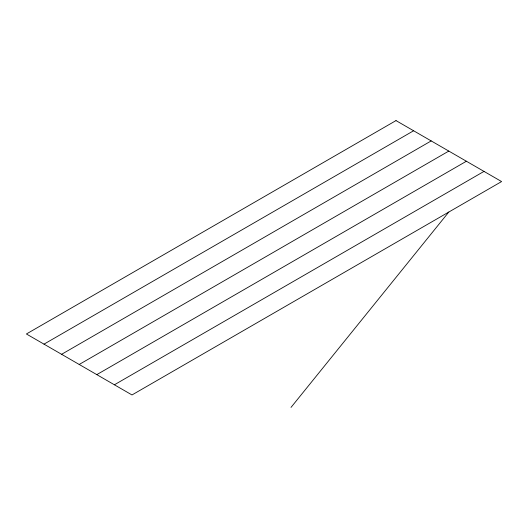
<?xml version="1.0" encoding="UTF-8"?>
<svg xmlns="http://www.w3.org/2000/svg" width="528" height="528" viewBox="0 0 528 528"><rect width="100%" height="100%" fill="white"/><g stroke="black" fill="none" stroke-linecap="round" stroke-linejoin="round"><path stroke-width="0.79" d="M291.014 407.405L448.8 212.045M44.002 344.144L413.602 130.759M61.598 354.308L431.198 140.917M79.2 364.465L448.8 151.081M96.802 374.629L466.402 161.238M114.398 384.787L483.998 171.402M396 120.595L26.4 333.98L132 394.951L501.6 181.566L396 120.595"/></g></svg>
